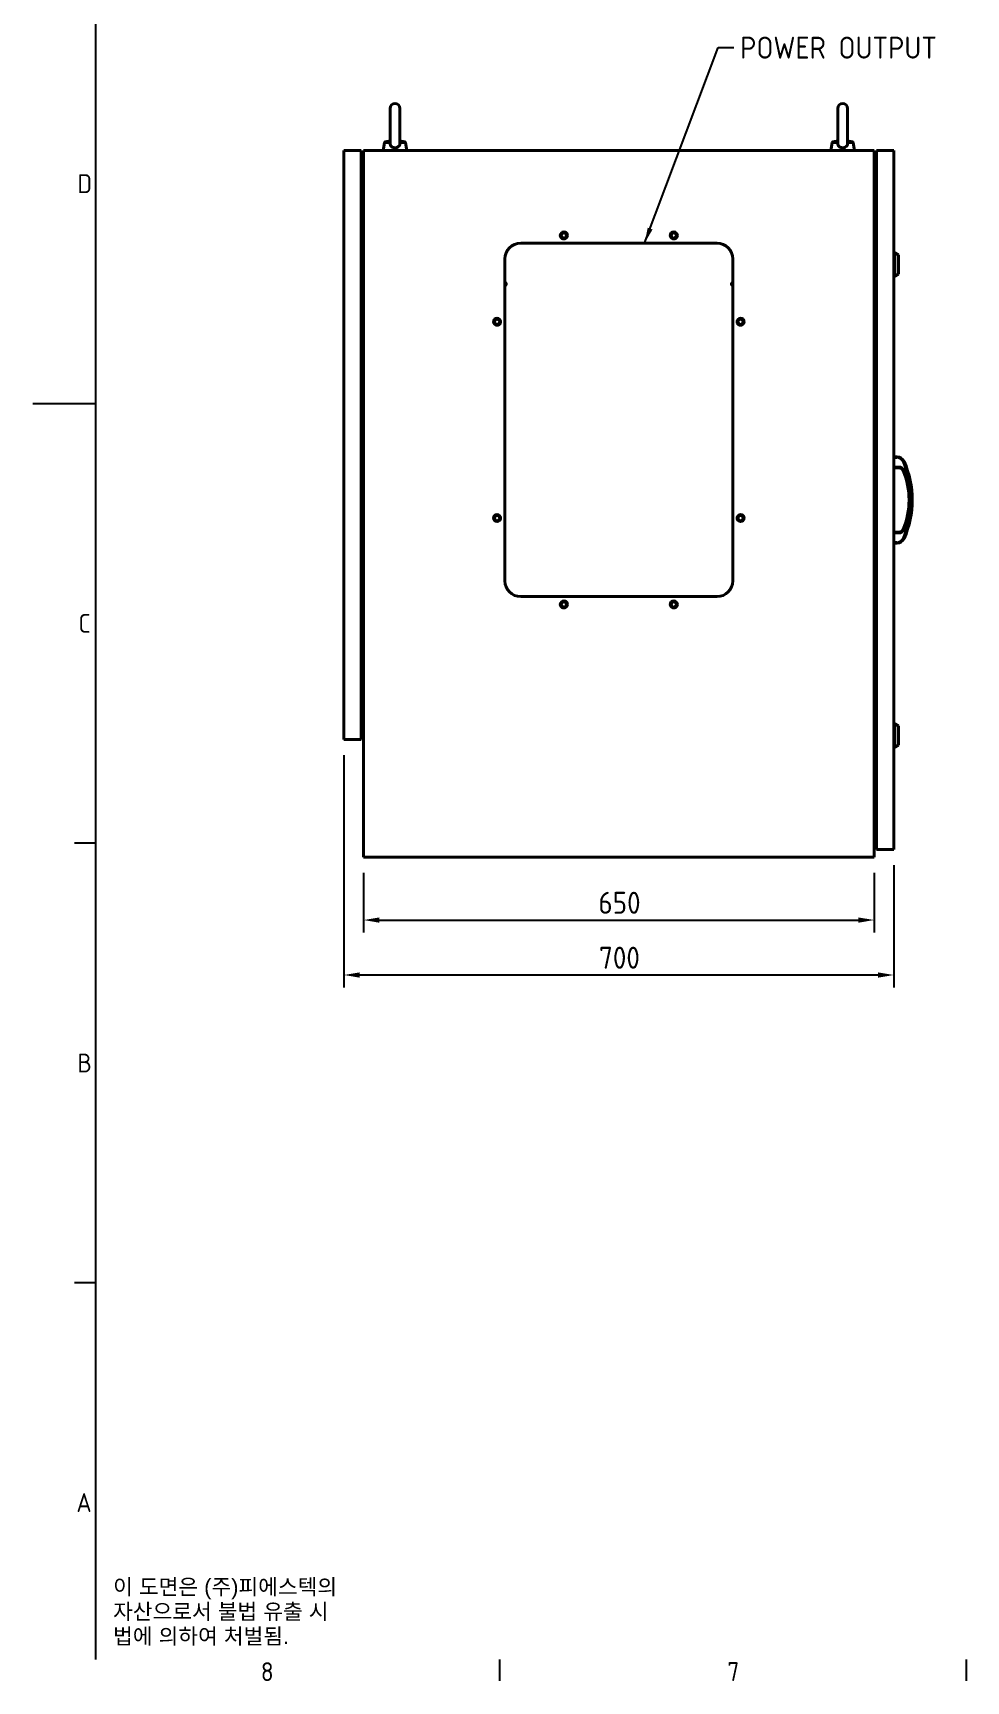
# Model space of a CAD drawing. Header units: millimetres. Extents: x 0 to 4752, y 0 to 3360.
# Drawn here: x 0 to 1188, y 53 to 2152 of the extents above; entities that cross this region are included whole.
import ezdxf

# ---------------------------------------------------------------- set-up
doc = ezdxf.new("R2010")
doc.units = ezdxf.units.MM
doc.header["$LTSCALE"] = 8
doc.layers.get('0').update_dxf_attribs({"color": 3, "lineweight": 25})
for name, color, linetype, lineweight in [('가시적인 것(ISO)', 3, 'Continuous', 40), ('가시적인 좁은 것(ISO)', 3, 'Continuous', 35), ('경계(ISO)', 7, 'Continuous', 25), ('기호(ISO)', 5, 'Continuous', 25), ('치수(ISO)', 2, 'Continuous', 25)]:
    doc.layers.add(name, color=color, linetype=linetype, lineweight=lineweight)
doc.styles.add('문자 텍스트_PSTEK_POSCO', font='isocp.shx')
doc.styles.add('치수 텍스트_PSTEK_POSCO', font='isocp.shx')
doc.dimstyles.new('치수_PSTEK_POSCO', dxfattribs={"dimscale": 8, "dimtxt": 3.5, "dimasz": 2.5, "dimexe": 2, "dimexo": 2.5, "dimgap": 1, "dimtad": 1, "dimrnd": 1e-08, "dimdsep": 46, "dimtxsty": '치수 텍스트_PSTEK_POSCO', "dimcen": 0.09, "dimdle": 10, "dimclrd": 7, "dimclre": 7, "dimclrt": 2, "dimadec": 1, "dimazin": 2, "dimtfac": 1, "dimtmove": 0, "dimatfit": 3, "dimfxl": 0, "dimtolj": 1, "dimlwd": -1, "dimlwe": -1, "dimarcsym": 0})
doc.dimstyles.new('치수_PSTEK_POSCO$7', dxfattribs={"dimscale": 8, "dimtxt": 3.5, "dimasz": 2.5, "dimexe": 2, "dimexo": 2.5, "dimgap": 1, "dimtad": 1, "dimrnd": 1e-08, "dimdsep": 46, "dimtxsty": '치수 텍스트_PSTEK_POSCO', "dimcen": 0.09, "dimdle": 10, "dimclrd": 7, "dimclre": 7, "dimclrt": 2, "dimadec": 1, "dimazin": 2, "dimtfac": 1, "dimtmove": 0, "dimatfit": 3, "dimfxl": 0, "dimtolj": 1, "dimlwd": -1, "dimlwe": -1, "dimarcsym": 0})

# ---------------------------------------------------------------- blocks, each defined once
blk = doc.blocks.new('경계 Default Border')
at = {"layer": '경계(ISO)'}
for p, q in [((10, 140), (6.6, 140)), ((10, 70), (6.6, 70)), ((74.25, 10), (74.25, 6.6)), ((148.5, 10), (148.5, 6.6))]:
    blk.add_line(p, q, dxfattribs=at)
at = {"layer": '경계(ISO)', "flags": 128}
for points in [[(10, 10), (10, 410)], [(0, 210), (10, 210)]]:
    blk.add_lwpolyline(points, dxfattribs=at)
at = {"layer": '경계(ISO)', "color": 2, "char_height": 3, "attachment_point": 7, "style": '문자 텍스트_PSTEK_POSCO'}
for s, insert in [('D', (7.08, 243.47)), ('C', (7.24, 173.47)), ('B', (7.08, 103.47)), ('A', (6.91, 33.49)), ('8', (36.27, 6.57)), ('7', (110.52, 6.59))]:
    blk.add_mtext(s, dxfattribs=dict(at, insert=insert))
blk = doc.blocks.new('*D23')
at = {"layer": 'Defpoints', "color": 0}
for p in [(421, 1101.9), (1071, 1101.9), (1071, 1021.9)]:
    blk.add_point(p, dxfattribs=at)
at = {"layer": '치수(ISO)', "color": 7}
for p, q in [((421, 1081.9), (421, 1005.9)), ((1071, 1081.9), (1071, 1005.9)), ((441, 1021.9), (1051, 1021.9))]:
    blk.add_line(p, q, dxfattribs=at)
for points in [[(441, 1025.2), (441, 1018.5), (421, 1021.9)], [(1051, 1025.2), (1051, 1018.5), (1071, 1021.9)]]:
    blk.add_solid(points, dxfattribs=at)
at = {"layer": '치수(ISO)', "color": 2, "insert": (719.9, 1043.9), "char_height": 28, "attachment_point": 4, "style": '치수 텍스트_PSTEK_POSCO'}
blk.add_mtext('\\A1;650', dxfattribs=at)
blk = doc.blocks.new('*D36')
at = {"layer": 'Defpoints', "color": 0}
for p in [(396, 1251.9), (1096, 1111.9), (1096, 951.9)]:
    blk.add_point(p, dxfattribs=at)
at = {"layer": '치수(ISO)', "color": 7}
for p, q in [((396, 1231.9), (396, 935.9)), ((1096, 1091.9), (1096, 935.9)), ((416, 951.9), (1076, 951.9))]:
    blk.add_line(p, q, dxfattribs=at)
for points in [[(416, 955.2), (416, 948.5), (396, 951.9)], [(1076, 955.2), (1076, 948.5), (1096, 951.9)]]:
    blk.add_solid(points, dxfattribs=at)
at = {"layer": '치수(ISO)', "color": 2, "insert": (720.7, 973.9), "char_height": 28, "attachment_point": 4, "style": '치수 텍스트_PSTEK_POSCO'}
blk.add_mtext('\\A1;700', dxfattribs=at)

msp = doc.modelspace()

# ---------------------------------------------------------------- linework, layer by layer
at = {"layer": '가시적인 것(ISO)'}
for p, q in [((454.701, 2055.632), (454.701, 2011.266)), ((467.201, 2011.266), (467.201, 2055.632)), ((1024.701, 2055.632), (1024.701, 2011.266)), ((1037.201, 2011.266), (1037.201, 2055.632)), ((395.951, 1251.882), (395.951, 2001.882)), ((417.951, 2001.882), (395.951, 2001.882)), ((417.951, 2001.882), (417.951, 1251.882)), ((420.951, 2001.882), (1070.951, 2001.882)), ((420.951, 1101.882), (420.951, 2001.882)), ((447.705, 2011.831), (445.951, 2001.882)), ((474.196, 2011.831), (475.951, 2001.882)), ((1017.705, 2011.831), (1015.951, 2001.882)), ((1044.196, 2011.831), (1045.951, 2001.882)), ((1070.951, 1101.882), (1070.951, 2001.882)), ((1073.951, 1111.882), (1073.951, 2001.882)), ((1073.951, 2001.882), (1095.951, 2001.882)), ((1095.951, 2001.882), (1095.951, 1111.882)), ((420.951, 1975.882), (417.951, 1975.882)), ((420.951, 1967.882), (417.951, 1967.882)), ((420.951, 1954.182), (417.951, 1954.182)), ((1070.951, 1954.182), (1073.951, 1954.182)), ((395.951, 1902.224), (395.851, 1902.224)), ((395.851, 1884.639), (395.851, 1902.224)), ((620.951, 1883.882), (870.951, 1883.882)), ((1095.951, 1871.882), (1097.451, 1871.882)), ((1097.451, 1841.882), (1097.451, 1871.882)), ((1101.851, 1869.132), (1097.451, 1871.882)), ((1101.851, 1869.132), (1101.851, 1844.632)), ((395.951, 1857.978), (395.851, 1857.978)), ((395.951, 1852.589), (395.851, 1852.589)), ((395.851, 1852.078), (395.851, 1852.589)), ((395.951, 1852.078), (395.851, 1852.078)), ((600.951, 1453.882), (600.951, 1863.882)), ((890.951, 1863.882), (890.951, 1453.882)), ((1095.951, 1841.882), (1097.451, 1841.882)), ((1101.851, 1844.632), (1097.451, 1841.882)), ((395.951, 1807.719), (395.851, 1807.719)), ((395.951, 1804.996), (395.851, 1804.996)), ((395.951, 1798.245), (395.851, 1798.245)), ((395.851, 1771.13), (395.851, 1798.245)), ((395.951, 1771.13), (395.851, 1771.13)), ((395.951, 1759.615), (395.851, 1759.615)), ((395.851, 1750.312), (395.851, 1759.615)), ((395.951, 1750.312), (395.851, 1750.312)), ((395.851, 1718.091), (395.851, 1750.312)), ((395.951, 1718.091), (395.851, 1718.091)), ((395.851, 1708.788), (395.851, 1718.091)), ((395.951, 1708.788), (395.851, 1708.788)), ((395.951, 1696.592), (395.851, 1696.592)), ((395.951, 1695.117), (395.851, 1695.117)), ((395.951, 1656.317), (395.851, 1656.317)), ((395.851, 1653.424), (395.851, 1656.317)), ((395.951, 1653.424), (395.851, 1653.424)), ((395.951, 1645.255), (395.851, 1645.255)), ((395.951, 1600.498), (395.851, 1600.498)), ((1100.013, 1611.882), (1095.951, 1611.882)), ((1095.951, 1597.882), (1102.443, 1597.882)), ((1102.443, 1515.882), (1095.951, 1515.882)), ((1095.951, 1501.882), (1100.013, 1501.882)), ((870.951, 1433.882), (620.951, 1433.882)), ((420.951, 1299.582), (417.951, 1299.582)), ((420.951, 1285.882), (417.951, 1285.882)), ((420.951, 1277.882), (417.951, 1277.882)), ((1095.951, 1271.882), (1097.451, 1271.882)), ((1097.451, 1241.882), (1097.451, 1271.882)), ((1101.851, 1269.132), (1097.451, 1271.882)), ((1101.851, 1269.132), (1101.851, 1244.632)), ((417.951, 1251.882), (395.951, 1251.882)), ((1095.951, 1241.882), (1097.451, 1241.882)), ((1101.851, 1244.632), (1097.451, 1241.882)), ((1070.951, 1159.582), (1073.951, 1159.582)), ((420.951, 1101.882), (1070.951, 1101.882)), ((1073.951, 1111.882), (1095.951, 1111.882))]:
    msp.add_line(p, q, dxfattribs=at)
for centre, radius in [((675.951, 1893.882), 4.5), ((675.951, 1893.882), 3.324), ((815.951, 1893.882), 4.5), ((815.951, 1893.882), 3.324), ((590.951, 1783.882), 4.5), ((590.951, 1783.882), 3.324), ((900.951, 1783.882), 4.5), ((900.951, 1783.882), 3.324), ((590.951, 1533.882), 4.5), ((590.951, 1533.882), 3.324), ((900.951, 1533.882), 4.5), ((900.951, 1533.882), 3.324), ((675.951, 1423.882), 4.5), ((815.951, 1423.882), 4.5), ((675.951, 1423.882), 3.324), ((815.951, 1423.882), 3.324)]:
    msp.add_circle(centre, radius, dxfattribs=at)
for centre, radius, start, end in [((460.951, 2055.632), 6.25, 0, 180), ((1030.951, 2055.632), 6.25, 0, 180), ((449.28, 2011.553), 1.6, 102.026552, 170), ((460.951, 1956.774), 57.608, 96.228381, 102.026552), ((460.951, 1956.774), 57.608, 77.973448, 83.771619), ((472.621, 2011.553), 1.6, 10, 77.973448), ((1019.28, 2011.553), 1.6, 102.026552, 170), ((1030.951, 1956.774), 57.608, 96.228381, 102.026552), ((1030.951, 1956.774), 57.608, 77.973448, 83.771619), ((1042.621, 2011.553), 1.6, 10, 77.973448), ((620.951, 1863.882), 20, 90, 180), ((870.951, 1863.882), 20, 0, 90), ((600.951, 1831.882), 1.621, 270, 90), ((890.951, 1831.882), 1.621, 90, 270), ((1100.013, 1601.882), 10, 23.688061, 90), ((1102.443, 1591.882), 6, 22.642808, 90), ((997.443, 1556.882), 122.008, 336.311939, 23.688061), ((1018.538, 1556.882), 96.913, 337.357192, 22.642808), ((1102.443, 1521.882), 6, 270, 337.357192), ((1100.013, 1511.882), 10, 270, 336.311939), ((620.951, 1453.882), 20, 180, 270), ((870.951, 1453.882), 20, 270, 0)]:
    msp.add_arc(centre, radius, start, end, dxfattribs=at)
for points in [[(467.201, 2011.266), (467.201, 2010.679), (467.124, 2010.107), (466.756, 2008.868), (466.422, 2008.244), (465.505, 2007.141), (464.923, 2006.68), (463.567, 2005.965), (462.799, 2005.724), (461.197, 2005.5), (460.38, 2005.517), (458.799, 2005.809), (458.049, 2006.081), (456.717, 2006.868), (456.147, 2007.378), (455.285, 2008.577), (454.992, 2009.242), (454.744, 2010.391), (454.7, 2010.825), (454.701, 2011.266)], [(1037.201, 2011.266), (1037.201, 2010.679), (1037.124, 2010.107), (1036.756, 2008.868), (1036.422, 2008.244), (1035.505, 2007.141), (1034.923, 2006.68), (1033.567, 2005.965), (1032.799, 2005.724), (1031.197, 2005.5), (1030.38, 2005.517), (1028.799, 2005.809), (1028.049, 2006.081), (1026.717, 2006.868), (1026.147, 2007.378), (1025.285, 2008.577), (1024.992, 2009.242), (1024.744, 2010.391), (1024.7, 2010.825), (1024.701, 2011.266)]]:
    msp.add_open_spline(points, degree=3, knots=[0.05772148, 0.05772148, 0.05772148, 0.05772148, 0.23899851, 0.23899851, 0.46692882, 0.46692882, 0.70340854, 0.70340854, 0.94828753, 0.94828753, 1.19193978, 1.19193978, 1.43584134, 1.43584134, 1.68063298, 1.68063298, 1.91383984, 1.91383984, 2.04970582, 2.04970582, 2.04970582, 2.04970582], dxfattribs=at)
for points in [[(395.851, 1866.317), (395.851, 1869.663), (395.851, 1878.399), (395.851, 1884.639)], [(395.851, 1857.978), (395.851, 1859.748), (395.851, 1862.403), (395.851, 1866.317)], [(395.851, 1828.537), (395.851, 1838.804), (395.851, 1846.769), (395.851, 1852.078)], [(395.851, 1807.719), (395.851, 1812.2), (395.851, 1822.638), (395.851, 1828.537)], [(395.851, 1804.996), (395.851, 1806.085), (395.851, 1807.719)], [(395.851, 1695.117), (395.851, 1695.848), (395.851, 1696.592)], [(395.851, 1677.192), (395.851, 1681.843), (395.851, 1692.224), (395.851, 1695.117)], [(395.851, 1656.317), (395.851, 1660.741), (395.851, 1667.378), (395.851, 1677.192)], [(395.851, 1622.848), (395.851, 1634.307), (395.851, 1640.876), (395.851, 1645.255)], [(395.851, 1600.498), (395.851, 1604.832), (395.851, 1611.333), (395.851, 1622.848)]]:
    msp.add_open_spline(points, degree=2, dxfattribs=at)
at = {"layer": '가시적인 좁은 것(ISO)'}
for p, q in [((454.701, 2011.831), (447.705, 2011.831)), ((448.947, 2013.118), (454.701, 2013.118)), ((467.201, 2013.118), (472.954, 2013.118)), ((474.196, 2011.831), (467.201, 2011.831)), ((1024.701, 2011.831), (1017.705, 2011.831)), ((1018.947, 2013.118), (1024.701, 2013.118)), ((1037.201, 2013.118), (1042.954, 2013.118)), ((1044.196, 2011.831), (1037.201, 2011.831)), ((420.951, 1975.138), (417.951, 1975.138)), ((417.951, 1968.626), (420.951, 1968.626)), ((395.951, 1884.639), (395.851, 1884.639)), ((395.951, 1866.317), (395.851, 1866.317)), ((395.951, 1828.537), (395.851, 1828.537)), ((395.951, 1677.192), (395.851, 1677.192)), ((395.951, 1622.848), (395.851, 1622.848)), ((1095.951, 1610.882), (1100.013, 1610.882)), ((1102.443, 1598.882), (1095.951, 1598.882)), ((1100.013, 1610.882), (1100.013, 1611.882)), ((1102.443, 1598.882), (1102.443, 1597.882)), ((1108.255, 1605.498), (1109.171, 1605.9)), ((1108.904, 1594.577), (1107.981, 1594.192)), ((1095.951, 1514.882), (1102.443, 1514.882)), ((1102.443, 1514.882), (1102.443, 1515.882)), ((1108.904, 1519.187), (1107.981, 1519.572)), ((1100.013, 1502.882), (1095.951, 1502.882)), ((1100.013, 1502.882), (1100.013, 1501.882)), ((1108.255, 1508.266), (1109.171, 1507.864)), ((420.951, 1285.138), (417.951, 1285.138)), ((417.951, 1278.626), (420.951, 1278.626))]:
    msp.add_line(p, q, dxfattribs=at)
for centre, radius, start, end in [((675.951, 1893.882), 4, 260, 170), ((815.951, 1893.882), 4, 260, 170), ((600.951, 1831.882), 2, 280, 90), ((890.951, 1831.882), 2, 90, 190), ((590.951, 1783.882), 4, 260, 170), ((900.951, 1783.882), 4, 260, 170), ((1100.013, 1601.882), 9, 23.688061, 90), ((1102.443, 1591.882), 7, 22.642808, 90), ((997.443, 1556.882), 121.008, 336.311939, 23.688061), ((1018.538, 1556.882), 97.913, 337.357192, 22.642808), ((590.951, 1533.882), 4, 260, 170), ((900.951, 1533.882), 4, 260, 170), ((1102.443, 1521.882), 7, 270, 337.357192), ((1100.013, 1511.882), 9, 270, 336.311939), ((675.951, 1423.882), 4, 260, 170), ((815.951, 1423.882), 4, 260, 170)]:
    msp.add_arc(centre, radius, start, end, dxfattribs=at)

# ---------------------------------------------------------------- block references
at = {"xscale": 8, "yscale": 8, "zscale": 8}
msp.add_blockref('경계 Default Border', (0, 0), dxfattribs=at)

# ---------------------------------------------------------------- texts
at = {"layer": '기호(ISO)', "color": 2, "insert": (900.373, 2133.02), "char_height": 28, "width": 292.54826, "attachment_point": 4, "style": '치수 텍스트_PSTEK_POSCO'}
msp.add_mtext('{\\fISOCP|b0|i0;\\H28.0000;POWER OUTPUT}', dxfattribs=at)
at = {"layer": '기호(ISO)', "color": 2, "insert": (102.041, 140.117), "char_height": 20, "width": 314.44883, "attachment_point": 4, "line_spacing_factor": 0.944221, "style": '문자 텍스트_PSTEK_POSCO'}
msp.add_mtext('{\\fArial|b0|i0;\\H20.0000;이 도면은 (주)피에스텍의\\P자산으로서 불법 유출 시 \\P법에 의하여 처벌됨.}', dxfattribs=at)

# ---------------------------------------------------------------- dimensions: what is measured, and where the dimension line sits
at = {"layer": '치수(ISO)', "color": 7}
for base, p1, p2, picture, middle in [((1095.951, 951.882), (395.951, 1251.882), (1095.951, 1111.882), '*D36', (745.951, 951.882)), ((1070.951, 1021.882), (420.951, 1101.882), (1070.951, 1101.882), '*D23', (745.951, 1021.882))]:
    dim = msp.add_linear_dim(base=base, p1=p1, p2=p2, angle=180, dimstyle='치수_PSTEK_POSCO', override={"dimdec": 2, "dimtp": 0, "dimtm": 0, "dimtdec": 2, "dimtofl": 0, "dimatfit": 1}, dxfattribs=at)
    dim.commit()
    dim.dimension.update_dxf_attribs({"geometry": picture, "text_midpoint": middle, "dimtype": 160})

# ---------------------------------------------------------------- leaders
at = {"layer": '기호(ISO)', "color": 7, "annotation_type": 0, "has_hookline": 1, "hookline_direction": 0, "text_width": 283.503}
msp.add_leader([(778.723, 1883.882), (872.373, 2133.02), (892.373, 2133.02)], dimstyle='치수_PSTEK_POSCO$7', override={"dimtad": 0}, dxfattribs=at)

doc.saveas('drawing.dxf')
